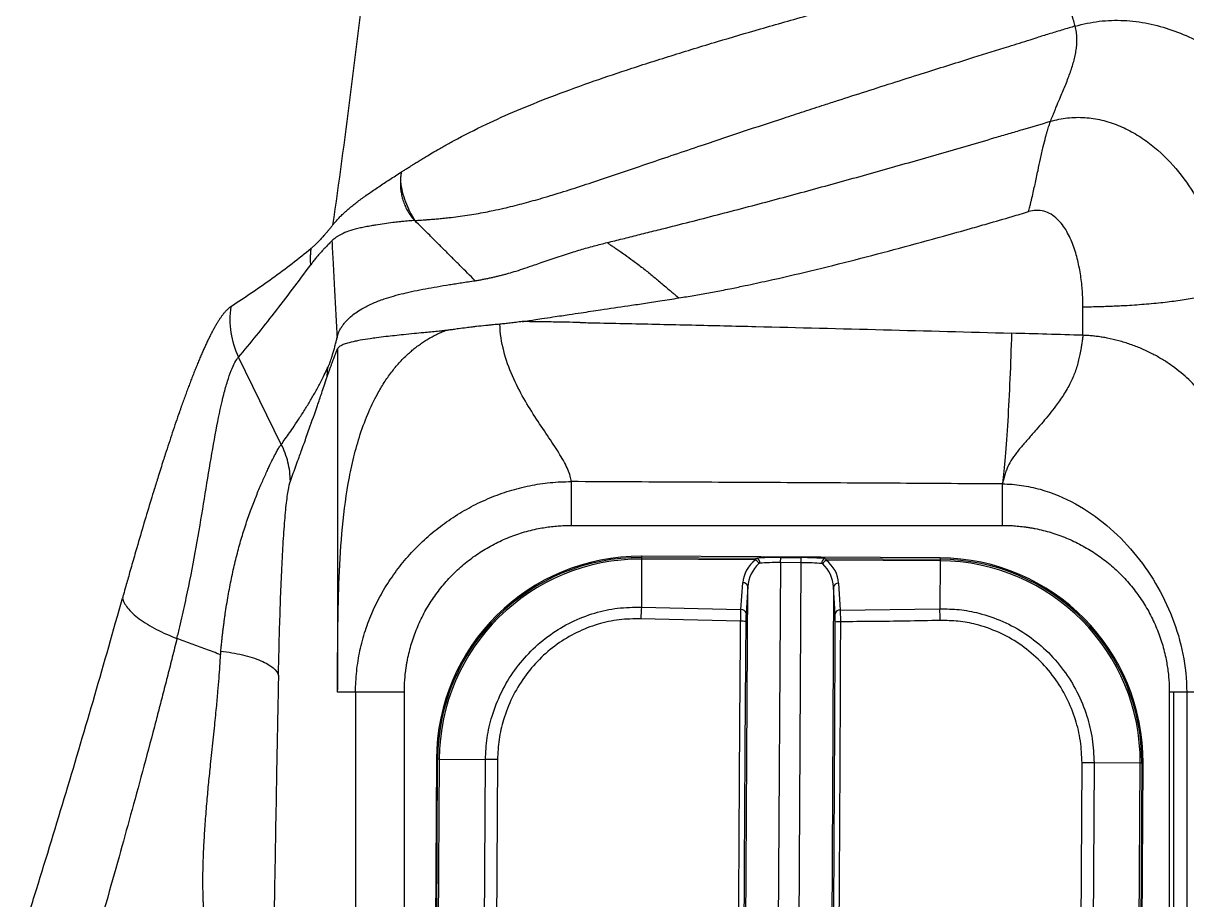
# Model space of a CAD drawing. Extents: x 525 to 613, y 487 to 635.
# Drawn here: x 601.91 to 608.69, y 536.34 to 541.45 of the extents above; entities that cross this region are included whole.
import ezdxf

# ---------------------------------------------------------------- set-up
doc = ezdxf.new("R2010")
doc.units = 0
doc.header["$MEASUREMENT"] = 0
doc.layers.add('1', color=4, linetype='Continuous')
doc.layers.add('STD TEST', color=3, linetype='Continuous')

# ---------------------------------------------------------------- blocks, each defined once
blk = doc.blocks.new('2023 VANGUARD')
at = {"layer": '1', "color": 3, "linetype": 'Continuous', "lineweight": 25}
for p, q in [((39.1243, -53.0632), (39.1243, -52.8972)), ((34.7834, -53.1418), (34.7834, -55.1276)), ((34.4561, -53.6987), (34.2067, -53.1903)), ((36.1438, -54.1701), (38.6562, -54.1701)), ((36.5545, -54.3666), (36.5529, -54.6459)), ((36.5546, -54.3498), (36.5545, -54.3571)), ((36.5545, -54.3571), (36.5545, -54.3666)), ((36.5545, -54.3571), (37.2244, -54.3609)), ((37.2182, -54.3703), (36.5545, -54.3666)), ((38.2926, -54.3596), (36.5546, -54.3498)), ((37.3641, -54.3867), (37.34, -58.0888)), ((37.3641, -54.3867), (37.3643, -54.3573)), ((37.4827, -54.3873), (37.3641, -54.3867)), ((37.3643, -54.3573), (37.4828, -54.3579)), ((37.465, -58.0895), (37.4827, -54.3873)), ((37.4827, -54.3873), (37.4828, -54.3579)), ((37.6227, -54.3631), (38.2925, -54.3669)), ((38.2925, -54.3764), (37.6288, -54.3726)), ((38.2925, -54.3764), (38.2909, -54.6557)), ((38.2926, -54.3596), (38.2925, -54.3669)), ((38.2925, -54.3669), (38.2925, -54.3764)), ((37.133, -54.6599), (37.1437, -54.504)), ((37.1503, -58.0878), (37.1735, -54.5269)), ((37.1735, -54.5269), (37.1629, -54.6828)), ((37.6717, -54.5297), (37.6547, -58.0906)), ((37.6806, -54.6857), (37.6717, -54.5297)), ((37.7018, -54.5072), (37.7107, -54.6632)), ((36.5529, -54.6459), (37.133, -54.6599)), ((37.7107, -54.6632), (38.2909, -54.6557)), ((37.1311, -54.7282), (36.5495, -54.714)), ((35.1726, -61.0002), (35.1726, -55.1414)), ((39.6274, -55.1414), (39.6274, -61.0002)), ((39.652, -55.1414), (39.652, -61.0002)), ((39.7289, -55.1414), (39.7289, -61.0002)), ((35.3589, -55.5321), (35.3302, -60.6231)), ((35.3375, -60.6231), (35.3662, -55.5321)), ((35.3757, -55.5322), (35.3469, -60.6232)), ((35.3589, -55.5321), (35.3662, -55.5321)), ((35.3757, -55.5322), (35.3662, -55.5321)), ((35.3757, -55.5322), (35.6448, -55.5337)), ((35.6161, -60.6247), (35.6448, -55.5337)), ((35.7146, -55.5341), (35.6448, -55.5337)), ((35.7146, -55.5341), (35.6858, -60.6251)), ((39.0905, -60.6443), (39.1192, -55.5533)), ((39.1889, -55.5537), (39.1192, -55.5533)), ((39.1889, -55.5537), (39.1602, -60.6447)), ((39.4581, -55.5552), (39.1889, -55.5537)), ((39.4294, -60.6462), (39.4581, -55.5552)), ((39.4676, -55.5553), (39.4388, -60.6462)), ((39.4461, -60.6463), (39.4748, -55.5553)), ((39.4676, -55.5553), (39.4581, -55.5552)), ((39.4748, -55.5553), (39.4676, -55.5553))]:
    blk.add_line(p, q, dxfattribs=at)
for centre, radius, start, end in [((34.6617, -52.97), 0.5055, 171.68083, 205.83534), ((36.5479, -55.5388), 1.189, 89.67673, 179.67673), ((36.5479, -55.5388), 1.1817, 89.67673, 179.67673), ((36.5479, -55.5388), 1.1722, 89.67673, 179.67673), ((37.1934, -54.4121), 0.0485, 23.4544, 59.36667), ((37.2147, -54.3879), 0.0287, 354.80764, 70.26684), ((37.6321, -54.3903), 0.0287, 109.08662, 184.54583), ((37.6531, -54.4146), 0.0485, 119.98679, 155.89907), ((38.2859, -55.5486), 1.1817, 359.67673, 89.67673), ((38.2859, -55.5486), 1.1722, 359.67673, 89.67673), ((38.2859, -55.5486), 1.189, 359.67673, 89.67673), ((37.1457, -54.5323), 0.0283, 10.99014, 94.12305), ((37.6994, -54.5354), 0.0283, 85.23042, 168.36332), ((38.6594, -54.7845), 2.111, 176.23539, 178.08631), ((37.1351, -54.6882), 0.0283, 10.99014, 94.12305), ((37.7083, -54.6914), 0.0283, 85.23042, 168.36332), ((36.183, -54.7705), 2.111, 1.26716, 3.11807), ((37.137, -54.8475), 0.1194, 78.24431, 92.83598), ((37.7046, -54.8507), 0.1194, 86.51749, 101.10916)]:
    blk.add_arc(centre, radius, start, end, dxfattribs=at)
for centre, major_axis, ratio, start_param, end_param in [((37.3633, -54.5157), (0.22, -0.0006), 0.878974, 2.293313, 3.084043), ((37.3631, -54.5384), (0.0061, 0.1938), 0.98006, 0.751525, 1.542255), ((37.3642, -54.3765), (0.22, -0.0012), 0.087624, 1.570705, 2.259727), ((37.364, -54.4064), (0.19, -0.001), 0.104015, 1.570675, 2.259698), ((37.4826, -54.4071), (0.19, -0.0011), 0.104015, 0.881895, 1.570917), ((37.4827, -54.3772), (0.22, -0.0012), 0.087624, 0.881865, 1.570888), ((37.4819, -54.5391), (-0.0039, 0.1938), 0.98006, 4.740931, 5.531661), ((37.4821, -54.5164), (0.22, -0.0019), 0.878974, 0.05755, 0.848279)]:
    blk.add_ellipse(centre, major_axis=major_axis, ratio=ratio, start_param=start_param, end_param=end_param, dxfattribs=at)
for points, knots in [([(38.9515, -50.8184), (39.0132, -50.8036), (39.1389, -50.7833), (39.3299, -50.7805), (39.5193, -50.8038), (39.7042, -50.8512), (39.8821, -50.9202), (40.1078, -51.0374), (40.3653, -51.2258), (40.6259, -51.506), (40.8287, -51.8307), (40.9397, -52.1301), (40.986, -52.3803), (40.9939, -52.5073), (40.9939, -52.5708)], [0, 0, 0, 0, 0.0625, 0.125, 0.1875, 0.25, 0.3125, 0.375, 0.5, 0.625, 0.75, 0.875, 0.9375, 1, 1, 1, 1]), ([(35.155, -52.1119), (35.1608, -52.1082), (35.1726, -52.1006), (35.1911, -52.0889), (35.2105, -52.0767), (35.231, -52.0639), (35.2526, -52.0505), (35.2753, -52.0366), (35.3026, -52.02), (35.3363, -51.9999), (35.3712, -51.9795), (35.4124, -51.956), (35.4997, -51.9075), (35.6377, -51.8377), (35.8276, -51.7527), (36.0279, -51.6722), (36.2415, -51.5939), (36.4759, -51.5143), (36.7238, -51.4348), (36.9855, -51.355), (37.2541, -51.2761), (37.5208, -51.2001), (37.8024, -51.1218), (38.0818, -51.0456), (38.3277, -50.9799), (38.5179, -50.9293), (38.6413, -50.8967), (38.7357, -50.8722), (38.8106, -50.8531), (38.8821, -50.8352), (38.9287, -50.8239), (38.9515, -50.8184)], [0, 0, 0, 0, 0.00804, 0.016385, 0.025036, 0.033994, 0.043262, 0.052841, 0.062731, 0.077286, 0.093954, 0.104115, 0.125154, 0.192934, 0.250403, 0.310328, 0.375019, 0.432462, 0.499451, 0.565544, 0.624858, 0.690162, 0.749429, 0.814399, 0.87472, 0.909553, 0.937429, 0.954199, 0.970213, 0.985476, 1, 1, 1, 1]), ([(39.0793, -51.2626), (39.0744, -51.2457), (39.0676, -51.2221), (39.0504, -51.1623), (39.04, -51.1261), (39.0167, -51.0453), (39.0039, -51.0007), (38.9777, -50.9095), (38.9643, -50.863), (38.9515, -50.8184)], [0, 0, 0, 0, 0.25, 0.25, 0.5, 0.5, 0.75, 0.75, 1, 1, 1, 1]), ([(39.0793, -51.2626), (39.0674, -51.2661), (39.0436, -51.273), (39.0078, -51.2836), (38.972, -51.2943), (38.9361, -51.3052), (38.9003, -51.3163), (38.8763, -51.3237), (38.8644, -51.3275)], [0, 0, 0, 0, 0.165501, 0.331496, 0.497963, 0.664883, 0.832235, 1, 1, 1, 1]), ([(38.9355, -51.8168), (38.9376, -51.8115), (38.9418, -51.8004), (38.9486, -51.7832), (38.9561, -51.7646), (38.9646, -51.7439), (38.9775, -51.7133), (38.9979, -51.6654), (39.02, -51.613), (39.0386, -51.5653), (39.0517, -51.5295), (39.0632, -51.4947), (39.0732, -51.4595), (39.0811, -51.4251), (39.086, -51.3956), (39.0886, -51.3714), (39.0897, -51.352), (39.0898, -51.3331), (39.0888, -51.3147), (39.0868, -51.2968), (39.0838, -51.2794), (39.0808, -51.2682), (39.0793, -51.2626)], [0, 0, 0, 0, 0.027974, 0.058132, 0.090474, 0.125001, 0.166671, 0.250013, 0.375015, 0.440231, 0.500008, 0.564074, 0.625154, 0.688784, 0.750273, 0.787364, 0.823953, 0.860057, 0.895693, 0.930881, 0.965642, 1, 1, 1, 1]), ([(39.0793, -51.2626), (39.1251, -51.2494), (39.219, -51.2305), (39.3626, -51.2258), (39.505, -51.2438), (39.6433, -51.2821), (39.7752, -51.3382), (39.9409, -51.4333), (40.1268, -51.5846), (40.3109, -51.8052), (40.4516, -52.0559), (40.5423, -52.329), (40.5639, -52.5198), (40.5639, -52.6152)], [0, 0, 0, 0, 0.0625, 0.125, 0.1875, 0.25, 0.3125, 0.375, 0.5, 0.625, 0.75, 0.875, 1, 1, 1, 1]), ([(35.2333, -52.3944), (35.2339, -52.3943), (35.236, -52.3943), (35.2406, -52.3939), (35.2485, -52.3935), (35.2595, -52.3927), (35.2737, -52.3918), (35.2913, -52.3906), (35.3123, -52.389), (35.3369, -52.3871), (35.3653, -52.3846), (35.3974, -52.3815), (35.4544, -52.3754), (35.5366, -52.3646), (35.6238, -52.3499), (35.6954, -52.3355), (35.766, -52.3199), (35.8568, -52.2973), (35.9475, -52.2722), (36.0177, -52.2515), (36.096, -52.2275), (36.1987, -52.1948), (36.3331, -52.1503), (36.4718, -52.1033), (36.6158, -52.0543), (36.7657, -52.0034), (36.9427, -51.9436), (37.1477, -51.875), (37.3421, -51.8108), (37.5001, -51.7591), (37.6049, -51.725), (37.725, -51.6862), (37.92, -51.6235), (38.1841, -51.5396), (38.4625, -51.4522), (38.6658, -51.3889), (38.7913, -51.3501), (38.8487, -51.3323), (38.8644, -51.3275)], [0, 0, 0, 0, 0.0006001, 0.0024387, 0.0054297, 0.009598, 0.014938, 0.0214423, 0.0291005, 0.0378982, 0.0478171, 0.0588344, 0.0709204, 0.1052461, 0.1387102, 0.1525232, 0.1713723, 0.2034225, 0.2350333, 0.2531787, 0.2663567, 0.3052277, 0.3447106, 0.3849192, 0.4259875, 0.4680057, 0.511048, 0.5722075, 0.6335959, 0.6641801, 0.6946571, 0.7139809, 0.7554941, 0.8416394, 0.909523, 0.9586132, 0.9887431, 1, 1, 1, 1]), ([(36.3544, -52.5229), (36.3689, -52.5193), (36.3983, -52.5122), (36.4426, -52.5012), (36.4876, -52.4901), (36.5333, -52.4788), (36.5796, -52.4672), (36.6266, -52.4554), (36.7117, -52.434), (36.8348, -52.4027), (36.9957, -52.3613), (37.1573, -52.3191), (37.3193, -52.2761), (37.4815, -52.2324), (37.6979, -52.1733), (37.9672, -52.0983), (38.2905, -52.0062), (38.532, -51.9357), (38.6934, -51.8881), (38.801, -51.8564), (38.8817, -51.8326), (38.9355, -51.8168)], [0, 0, 0, 0, 0.017156, 0.034543, 0.052161, 0.07001, 0.088089, 0.106399, 0.124938, 0.187443, 0.249943, 0.311981, 0.374964, 0.437805, 0.499984, 0.625818, 0.750013, 0.875, 0.906248, 0.937498, 1, 1, 1, 1]), ([(38.8078, -52.343), (38.8091, -52.338), (38.8116, -52.3283), (38.8151, -52.3146), (38.8181, -52.3023), (38.8207, -52.2915), (38.823, -52.2822), (38.8248, -52.2745), (38.8263, -52.2683), (38.8304, -52.2507), (38.8369, -52.2227), (38.8489, -52.1689), (38.8624, -52.1057), (38.8782, -52.0316), (38.8929, -51.966), (38.9046, -51.9192), (38.9125, -51.8896), (38.9175, -51.8719), (38.9223, -51.8558), (38.9269, -51.8413), (38.9313, -51.8282), (38.9342, -51.8206), (38.9355, -51.8168)], [0, 0, 0, 0, 0.023775, 0.04529, 0.064505, 0.081388, 0.095909, 0.108045, 0.117777, 0.12509, 0.190653, 0.250173, 0.382336, 0.499995, 0.633709, 0.750102, 0.794804, 0.838314, 0.880604, 0.921656, 0.961457, 1, 1, 1, 1]), ([(38.9355, -51.8168), (38.9355, -51.8168), (38.9355, -51.8168), (38.9355, -51.8168), (38.9679, -51.8073), (39.0341, -51.7939), (39.1352, -51.792), (39.2347, -51.8074), (39.3302, -51.8383), (39.4201, -51.8822), (39.5317, -51.9552), (39.6542, -52.069), (39.773, -52.231), (39.862, -52.4119), (39.9185, -52.6063), (39.9318, -52.7411), (39.9318, -52.8086)], [-0.000005, -0.000005, -0.000005, -0.000005, 0, 0, 0, 0.0625, 0.125, 0.1875, 0.25, 0.3125, 0.375, 0.5, 0.625, 0.75, 0.875, 1, 1, 1, 1]), ([(34.755, -52.4212), (34.7572, -52.4184), (34.7617, -52.4127), (34.7689, -52.4041), (34.7765, -52.3955), (34.7844, -52.3868), (34.7928, -52.3781), (34.8015, -52.3693), (34.8106, -52.3605), (34.82, -52.3517), (34.8298, -52.3428), (34.84, -52.3338), (34.8505, -52.3248), (34.8614, -52.3157), (34.8726, -52.3066), (34.8841, -52.2974), (34.8959, -52.2882), (34.9127, -52.2754), (34.9348, -52.259), (34.963, -52.2389), (34.9924, -52.2184), (35.0229, -52.1977), (35.0545, -52.1768), (35.087, -52.1555), (35.1204, -52.134), (35.1435, -52.1192), (35.155, -52.1119)], [0, 0, 0, 0, 0.031781, 0.063503, 0.095164, 0.126761, 0.158292, 0.189754, 0.221144, 0.25246, 0.283699, 0.314859, 0.345937, 0.376932, 0.40784, 0.43866, 0.469389, 0.500024, 0.56486, 0.629068, 0.692627, 0.755515, 0.817715, 0.879206, 0.939973, 1, 1, 1, 1]), ([(35.1492, -52.1687), (35.1546, -52.2074), (35.1645, -52.2468), (35.1931, -52.3232), (35.2116, -52.3601), (35.2334, -52.3943)], [0, 0, 0, 0, 0.5, 0.5, 1, 1, 1, 1]), ([(35.1492, -52.1687), (35.1492, -52.1721), (35.1491, -52.1791), (35.1494, -52.1895), (35.15, -52.1999), (35.1509, -52.2103), (35.1522, -52.2208), (35.1548, -52.238), (35.1599, -52.2619), (35.1693, -52.292), (35.1813, -52.3207), (35.1938, -52.3435), (35.2049, -52.3604), (35.214, -52.3727), (35.2234, -52.384), (35.2301, -52.3909), (35.2334, -52.3943)], [0, 0, 0, 0, 0.041294, 0.082653, 0.124127, 0.165765, 0.207616, 0.249732, 0.374535, 0.500111, 0.629193, 0.75073, 0.81575, 0.878778, 0.940101, 1, 1, 1, 1]), ([(35.155, -52.1119), (35.1544, -52.1151), (35.1532, -52.1215), (35.1518, -52.1315), (35.1507, -52.1417), (35.1498, -52.1522), (35.1495, -52.1593), (35.1493, -52.1629)], [0, 0, 0, 0, 0.19044, 0.385407, 0.585147, 0.789962, 1, 1, 1, 1]), ([(36.772, -52.8452), (36.7864, -52.8429), (36.8153, -52.8383), (36.8586, -52.831), (36.9018, -52.8235), (36.945, -52.8156), (36.9881, -52.8076), (37.0329, -52.799), (37.0892, -52.7878), (37.1749, -52.7701), (37.328, -52.737), (37.542, -52.6873), (37.8841, -52.6021), (38.1943, -52.5187), (38.4498, -52.4469), (38.5826, -52.4089), (38.6955, -52.3761), (38.7758, -52.3525), (38.8079, -52.343)], [0, 0, 0, 0, 0.020895, 0.041802, 0.062716, 0.083637, 0.10456, 0.125483, 0.148828, 0.186687, 0.250613, 0.372763, 0.500777, 0.754691, 0.831983, 0.880259, 0.952213, 1, 1, 1, 1]), ([(39.1243, -52.8972), (39.1243, -52.8669), (39.1223, -52.8063), (39.1126, -52.7159), (39.0955, -52.6266), (39.0697, -52.5394), (39.0389, -52.4699), (39.0059, -52.4191), (38.9758, -52.3848), (38.9398, -52.3568), (38.898, -52.3382), (38.8523, -52.333), (38.8224, -52.3387), (38.8079, -52.343)], [0.0000001, 0.0000001, 0.0000001, 0.0000001, 0.1250001, 0.2500001, 0.3750001, 0.5000001, 0.6250001, 0.6875001, 0.7500001, 0.8125001, 0.8750001, 0.9375001, 1, 1, 1, 1]), ([(34.755, -52.4212), (34.7514, -52.4258), (34.7443, -52.4349), (34.7337, -52.448), (34.7232, -52.4607), (34.7128, -52.4729), (34.7026, -52.4847), (34.6904, -52.4981), (34.6765, -52.5129), (34.6608, -52.5287), (34.6453, -52.5434), (34.6351, -52.5523), (34.63, -52.5568)], [0, 0, 0, 0, 0.085892, 0.170757, 0.254597, 0.337416, 0.419217, 0.500001, 0.627624, 0.75349, 0.87761, 1, 1, 1, 1]), ([(35.2334, -52.3944), (35.2276, -52.3947), (35.2157, -52.3955), (35.1978, -52.3969), (35.1792, -52.3985), (35.1602, -52.4004), (35.1353, -52.4031), (35.1001, -52.4076), (35.0547, -52.4139), (35.0138, -52.4202), (34.977, -52.4262), (34.9466, -52.4317), (34.9044, -52.4405), (34.8592, -52.4524), (34.823, -52.4659), (34.7999, -52.4772), (34.7857, -52.4852), (34.7727, -52.4939), (34.7607, -52.5031), (34.7539, -52.5096), (34.7504, -52.5129)], [0, 0, 0, 0, 0.022558, 0.046329, 0.071317, 0.097523, 0.12495, 0.175811, 0.25004, 0.331597, 0.375049, 0.441677, 0.499997, 0.628098, 0.749975, 0.798679, 0.84798, 0.897928, 0.948579, 1, 1, 1, 1]), ([(35.5853, -52.7453), (35.5557, -52.7158), (35.5114, -52.6716), (35.4522, -52.6126), (35.408, -52.5685), (35.3639, -52.5246), (35.3057, -52.4665), (35.2622, -52.4232), (35.2333, -52.3944)], [0, 0, 0, 0, 0.252185, 0.378193, 0.504036, 0.62931, 0.753869, 1, 1, 1, 1]), ([(34.63, -52.5568), (34.557, -52.619), (34.4817, -52.6764), (34.3256, -52.7888), (34.2448, -52.8435), (34.1615, -52.8969)], [0, 0, 0, 0, 0.5, 0.5, 1, 1, 1, 1]), ([(34.6277, -52.6518), (34.6274, -52.6472), (34.6268, -52.638), (34.6263, -52.6242), (34.6263, -52.6105), (34.6266, -52.5969), (34.6274, -52.5834), (34.6284, -52.57), (34.6295, -52.5612), (34.63, -52.5568)], [0, 0, 0, 0, 0.145837, 0.290816, 0.434854, 0.57787, 0.719782, 0.860517, 1, 1, 1, 1]), ([(34.7504, -52.5129), (34.7466, -52.5168), (34.7394, -52.5239), (34.7294, -52.5341), (34.718, -52.5459), (34.705, -52.5595), (34.6892, -52.5766), (34.6734, -52.5944), (34.6574, -52.6133), (34.6422, -52.6322), (34.6325, -52.6454), (34.6277, -52.6518)], [0, 0, 0, 0, 0.09691, 0.180235, 0.250003, 0.381319, 0.500039, 0.634845, 0.763055, 0.884749, 1, 1, 1, 1]), ([(34.7504, -52.5129), (34.7526, -52.5541), (34.7576, -52.6471), (34.7651, -52.7879), (34.7729, -52.935), (34.778, -53.0301), (34.7805, -53.0776)], [0, 0, 0, 0, 0.218686, 0.494602, 0.747792, 1, 1, 1, 1]), ([(35.5853, -52.7453), (35.5929, -52.744), (35.608, -52.7414), (35.6304, -52.7372), (35.6526, -52.7328), (35.6745, -52.7282), (35.696, -52.7234), (35.7172, -52.7184), (35.7381, -52.7132), (35.7586, -52.7078), (35.7872, -52.6999), (35.8258, -52.6883), (35.8761, -52.6719), (35.9243, -52.6554), (35.9713, -52.6389), (36.0157, -52.6236), (36.0632, -52.6076), (36.1106, -52.5921), (36.1557, -52.5779), (36.1978, -52.5651), (36.2376, -52.5536), (36.277, -52.5427), (36.3157, -52.5324), (36.3416, -52.526), (36.3544, -52.5229)], [0, 0, 0, 0, 0.029521, 0.058582, 0.087193, 0.115365, 0.143108, 0.17043, 0.19734, 0.223849, 0.249964, 0.308481, 0.374881, 0.448228, 0.50001, 0.562233, 0.624474, 0.688669, 0.749093, 0.801321, 0.852558, 0.90277, 0.951926, 1, 1, 1, 1]), ([(36.3544, -52.5229), (36.3565, -52.5245), (36.3609, -52.5278), (36.368, -52.533), (36.3759, -52.5385), (36.3844, -52.5444), (36.3938, -52.5507), (36.408, -52.5603), (36.4287, -52.5741), (36.4622, -52.5972), (36.5068, -52.6293), (36.5509, -52.663), (36.588, -52.6924), (36.6146, -52.7139), (36.6407, -52.7354), (36.6672, -52.7578), (36.6937, -52.7804), (36.7188, -52.8017), (36.7401, -52.8195), (36.7573, -52.8337), (36.7676, -52.8418), (36.772, -52.8453)], [0, 0, 0, 0, 0.0172414, 0.0358597, 0.0559075, 0.0774364, 0.1004975, 0.1251414, 0.1813919, 0.2502299, 0.3652722, 0.5002056, 0.5644494, 0.6296849, 0.6893923, 0.7503158, 0.8193111, 0.8789791, 0.9290721, 0.9694397, 1, 1, 1, 1]), ([(34.2067, -53.1903), (34.2768, -53.1081), (34.3464, -53.022), (34.4861, -52.8427), (34.5563, -52.75), (34.6277, -52.6518)], [0, 0, 0, 0, 0.5, 0.5, 1, 1, 1, 1]), ([(34.7805, -53.0776), (34.7808, -53.0764), (34.7813, -53.0738), (34.7824, -53.0695), (34.7838, -53.0644), (34.7856, -53.0586), (34.7878, -53.0522), (34.7904, -53.0455), (34.7935, -53.0384), (34.7974, -53.0306), (34.8025, -53.0215), (34.8084, -53.0123), (34.8147, -53.0035), (34.8232, -52.9923), (34.8394, -52.9734), (34.8645, -52.9497), (34.8978, -52.9252), (34.9383, -52.9008), (34.9902, -52.8754), (35.0497, -52.8525), (35.1094, -52.8339), (35.168, -52.8186), (35.2305, -52.8045), (35.2952, -52.7919), (35.3638, -52.7797), (35.4221, -52.77), (35.4703, -52.7624), (35.5066, -52.7569), (35.545, -52.7511), (35.5717, -52.7473), (35.5853, -52.7453)], [0, 0, 0, 0, 0.007817, 0.016683, 0.026594, 0.037542, 0.049518, 0.062512, 0.073429, 0.08841, 0.106744, 0.125018, 0.141103, 0.157114, 0.188577, 0.25001, 0.298522, 0.350259, 0.425817, 0.499979, 0.560074, 0.621868, 0.682699, 0.74585, 0.806952, 0.871894, 0.90168, 0.93296, 0.965735, 1, 1, 1, 1]), ([(35.8593, -52.983), (35.8694, -52.9816), (35.8921, -52.9784), (35.9302, -52.9727), (35.9797, -52.9652), (36.033, -52.957), (36.0859, -52.949), (36.1406, -52.9408), (36.2167, -52.9295), (36.3305, -52.9126), (36.4512, -52.8946), (36.5663, -52.8774), (36.6658, -52.8621), (36.735, -52.8512), (36.772, -52.8454)], [0, 0, 0, 0, 0.033076, 0.07473, 0.124963, 0.195922, 0.249976, 0.29886, 0.375551, 0.499988, 0.672917, 0.772302, 0.878125, 1, 1, 1, 1]), ([(39.1243, -52.8972), (39.1311, -52.8971), (39.1447, -52.897), (39.1651, -52.8967), (39.1855, -52.8963), (39.2058, -52.8958), (39.2261, -52.8953), (39.2464, -52.8947), (39.2666, -52.894), (39.2868, -52.8932), (39.3069, -52.8924), (39.3269, -52.8915), (39.3468, -52.8905), (39.399, -52.8877), (39.4825, -52.8819), (39.591, -52.8716), (39.6925, -52.8588), (39.7619, -52.8476), (39.8061, -52.8392), (39.8287, -52.8346), (39.8507, -52.8298), (39.8722, -52.8248), (39.8929, -52.8196), (39.913, -52.8142), (39.9255, -52.8105), (39.9318, -52.8086)], [0, 0, 0, 0, 0.02069, 0.041407, 0.06215, 0.08292, 0.103717, 0.124542, 0.145394, 0.166274, 0.187182, 0.208119, 0.229085, 0.250079, 0.373775, 0.500002, 0.622798, 0.749929, 0.783981, 0.81859, 0.853756, 0.889479, 0.925761, 0.962601, 1, 1, 1, 1]), ([(34.1615, -52.8969), (34.1601, -52.8978), (34.1573, -52.8997), (34.153, -52.9029), (34.1487, -52.9064), (34.1444, -52.9102), (34.14, -52.9144), (34.1355, -52.9189), (34.1311, -52.9237), (34.1265, -52.9288), (34.122, -52.9342), (34.1174, -52.9399), (34.1127, -52.946), (34.108, -52.9523), (34.1033, -52.959), (34.0985, -52.966), (34.0937, -52.9732), (34.0889, -52.9808), (34.084, -52.9886), (34.0791, -52.9968), (34.0741, -53.0052), (34.0691, -53.0139), (34.064, -53.023), (34.059, -53.0323), (34.0538, -53.0419), (34.0486, -53.0517), (34.0434, -53.0619), (34.0382, -53.0723), (34.0329, -53.083), (34.0277, -53.0939), (34.0224, -53.105), (34.017, -53.1164), (34.0117, -53.1279), (34.0064, -53.1397), (34.001, -53.1517), (33.9956, -53.1639), (33.9902, -53.1763), (33.9848, -53.1888), (33.9794, -53.2016), (33.974, -53.2146), (33.9685, -53.2278), (33.9631, -53.2412), (33.9576, -53.2547), (33.9521, -53.2684), (33.9466, -53.2823), (33.941, -53.2964), (33.9355, -53.3107), (33.9299, -53.3251), (33.9244, -53.3397), (33.9188, -53.3545), (33.9132, -53.3694), (33.9076, -53.3845), (33.9019, -53.3998), (33.8963, -53.4152), (33.8907, -53.4307), (33.885, -53.4464), (33.8793, -53.4622), (33.8737, -53.4781), (33.868, -53.4942), (33.8574, -53.5244), (33.8419, -53.5695), (33.8213, -53.6303), (33.8007, -53.6923), (33.7831, -53.7466), (33.7625, -53.8108), (33.741, -53.8789), (33.7174, -53.955), (33.6898, -54.0453), (33.6561, -54.1577), (33.6236, -54.2687), (33.5957, -54.3649), (33.5744, -54.4393), (33.5533, -54.5139), (33.5394, -54.5634), (33.5329, -54.5867), (33.531, -54.5934)], [0, 0, 0, 0, 0.008688, 0.017356, 0.026006, 0.034641, 0.043261, 0.051869, 0.060467, 0.069057, 0.077641, 0.08622, 0.094797, 0.103373, 0.11195, 0.12053, 0.129113, 0.137703, 0.1463, 0.154906, 0.163523, 0.172152, 0.180794, 0.189452, 0.19813, 0.206826, 0.215535, 0.224249, 0.232963, 0.241669, 0.250361, 0.259037, 0.267701, 0.276357, 0.285005, 0.293646, 0.302282, 0.310913, 0.319541, 0.328166, 0.336791, 0.345415, 0.35404, 0.362666, 0.371295, 0.379927, 0.388568, 0.397218, 0.405876, 0.414541, 0.423211, 0.431885, 0.440561, 0.449239, 0.457915, 0.46659, 0.475261, 0.483926, 0.492585, 0.501235, 0.532514, 0.563693, 0.594801, 0.62586, 0.64383, 0.687912, 0.722985, 0.749999, 0.812254, 0.874763, 0.896338, 0.937374, 0.970659, 0.991532, 1, 1, 1, 1]), ([(35.8593, -52.983), (35.8473, -52.9847), (35.8241, -52.9878), (35.7903, -52.9919), (35.7588, -52.9954), (35.7386, -52.9975), (35.7289, -52.9985)], [0, 0, 0, 0, 0.276567, 0.535574, 0.77678, 1, 1, 1, 1]), ([(36.1962, -52.9886), (36.1684, -52.9881), (36.1122, -52.987), (36.0279, -52.9856), (35.9435, -52.9843), (35.8873, -52.9835), (35.8593, -52.983)], [0, 0, 0, 0, 0.247717, 0.499999, 0.750579, 1, 1, 1, 1]), ([(34.7833, -55.1276), (34.7834, -55.1174), (34.7834, -55.097), (34.7834, -55.0664), (34.7835, -55.0358), (34.7836, -55.0051), (34.7837, -54.9743), (34.7839, -54.9435), (34.7841, -54.9127), (34.7844, -54.8818), (34.7846, -54.8509), (34.7854, -54.7788), (34.7872, -54.6649), (34.7927, -54.4624), (34.8062, -54.2127), (34.8351, -53.9734), (34.8727, -53.7885), (34.9096, -53.6534), (34.956, -53.525), (35.0059, -53.4199), (35.0538, -53.3391), (35.0962, -53.2785), (35.1414, -53.2238), (35.181, -53.1835), (35.213, -53.155), (35.2361, -53.136), (35.2597, -53.1182), (35.2839, -53.1015), (35.3085, -53.086), (35.3336, -53.0716), (35.3591, -53.0583), (35.385, -53.0462), (35.4027, -53.039), (35.4115, -53.0354)], [0, 0, 0, 0, 0.01227, 0.024561, 0.036873, 0.049208, 0.061569, 0.073957, 0.086374, 0.098822, 0.111303, 0.123818, 0.186233, 0.250046, 0.37326, 0.499976, 0.56286, 0.624982, 0.689555, 0.749977, 0.785691, 0.819827, 0.852453, 0.883644, 0.897354, 0.910848, 0.924134, 0.937221, 0.950119, 0.962836, 0.975382, 0.987767, 1, 1, 1, 1]), ([(35.4115, -53.0354), (35.4079, -53.0358), (35.3991, -53.0368), (35.3838, -53.0383), (35.3589, -53.0408), (35.3253, -53.0441), (35.28, -53.0483), (35.2267, -53.0535), (35.1512, -53.0614), (35.0773, -53.0695), (35.0146, -53.0772), (34.9638, -53.0842), (34.9219, -53.0909), (34.8775, -53.0992), (34.8437, -53.1077), (34.818, -53.1167), (34.8028, -53.1238), (34.7934, -53.1297), (34.7879, -53.1348), (34.7849, -53.1386), (34.7838, -53.1409), (34.7834, -53.1418)], [0, 0, 0, 0, 0.0105186, 0.0253014, 0.0443868, 0.083262, 0.1250354, 0.1817645, 0.2500565, 0.372781, 0.4453658, 0.5000308, 0.5935253, 0.6495751, 0.7500261, 0.8217598, 0.875058, 0.9221878, 0.9599462, 0.9836199, 1, 1, 1, 1]), ([(35.7289, -52.9985), (35.7232, -52.999), (35.7111, -53.0002), (35.6918, -53.0021), (35.6704, -53.0041), (35.6372, -53.0073), (35.6025, -53.011), (35.5648, -53.0152), (35.5297, -53.0197), (35.4929, -53.0247), (35.4588, -53.0293), (35.4332, -53.0327), (35.4181, -53.0346), (35.4115, -53.0354)], [0, 0, 0, 0, 0.052205, 0.111327, 0.177256, 0.249923, 0.417815, 0.499987, 0.603698, 0.750016, 0.851539, 0.934787, 1, 1, 1, 1]), ([(36.1438, -53.9153), (36.1438, -53.8954), (36.1369, -53.8716), (36.1137, -53.8186), (36.0975, -53.7895), (36.0595, -53.7274), (36.0377, -53.6944), (35.9912, -53.6251), (35.9666, -53.5887), (35.9171, -53.5126), (35.8923, -53.4728), (35.8447, -53.3892), (35.822, -53.3453), (35.782, -53.2531), (35.7645, -53.2046), (35.7388, -53.1038), (35.7304, -53.0513), (35.7289, -52.9985)], [0, 0, 0, 0, 0.125, 0.125, 0.25, 0.25, 0.375, 0.375, 0.5, 0.5, 0.625, 0.625, 0.75, 0.75, 0.875, 0.875, 1, 1, 1, 1]), ([(36.1962, -52.9886), (36.2266, -52.9893), (36.3191, -52.9913), (36.5358, -52.996), (36.8462, -53.003), (37.5911, -53.0205), (38.2119, -53.0368), (38.7085, -53.051)], [0, 0, 0, 0, 0.0306213, 0.0931213, 0.2181213, 0.3431213, 0.8431213, 0.8431213, 0.8431213, 0.8431213]), ([(38.7085, -53.051), (38.7059, -53.1403), (38.6996, -53.3189), (38.687, -53.5676), (38.6723, -53.7775), (38.6618, -53.8831), (38.6566, -53.9252)], [0.0069224, 0.0069224, 0.0069224, 0.0069224, 0.2569224, 0.5069224, 0.7569224, 1, 1, 1, 1]), ([(39.1243, -53.0632), (39.0544, -53.0611), (38.9158, -53.057), (38.7771, -53.053), (38.7085, -53.051)], [0, 0, 0, 0, 0.504785, 1, 1, 1, 1]), ([(34.7267, -53.251), (34.7276, -53.2492), (34.7293, -53.2456), (34.7319, -53.2397), (34.7344, -53.2339), (34.7366, -53.2286), (34.7386, -53.2236), (34.7404, -53.2186), (34.7435, -53.2102), (34.7468, -53.2012), (34.7499, -53.1916), (34.7518, -53.1852), (34.7538, -53.1787), (34.7566, -53.1694), (34.7598, -53.1581), (34.7633, -53.1458), (34.7667, -53.133), (34.7701, -53.1199), (34.7732, -53.1079), (34.7757, -53.0979), (34.7776, -53.0902), (34.7791, -53.0838), (34.7801, -53.0795), (34.7805, -53.0776)], [0, 0, 0, 0, 0.045862, 0.093498, 0.142905, 0.181775, 0.214757, 0.254806, 0.283706, 0.38742, 0.442064, 0.459668, 0.500012, 0.554845, 0.618766, 0.684942, 0.750018, 0.813285, 0.875011, 0.916971, 0.948615, 0.977767, 1, 1, 1, 1]), ([(39.1243, -53.0632), (39.1243, -53.0641), (39.1243, -53.066), (39.124, -53.0691), (39.1235, -53.0727), (39.1229, -53.0768), (39.1219, -53.0816), (39.1208, -53.0891), (39.1193, -53.0999), (39.1168, -53.1161), (39.1125, -53.1415), (39.1069, -53.1726), (39.0968, -53.2205), (39.0802, -53.2769), (39.056, -53.3328), (39.032, -53.3766), (39.0038, -53.4221), (38.9576, -53.4873), (38.9038, -53.5541), (38.8502, -53.6162), (38.8146, -53.6565), (38.7858, -53.6892), (38.765, -53.7132), (38.7459, -53.7363), (38.7219, -53.7672), (38.6975, -53.8048), (38.6818, -53.8392), (38.6737, -53.8623), (38.6693, -53.8761), (38.6649, -53.8911), (38.6606, -53.9077), (38.658, -53.9191), (38.6566, -53.9252)], [0, 0, 0, 0, 0.002361, 0.004965, 0.007819, 0.011737, 0.015667, 0.020487, 0.031348, 0.043903, 0.062753, 0.09781, 0.125585, 0.189898, 0.250892, 0.285802, 0.322479, 0.394111, 0.50157, 0.559234, 0.626969, 0.658321, 0.689662, 0.723775, 0.752294, 0.816377, 0.877536, 0.89776, 0.918711, 0.940403, 0.968005, 1, 1, 1, 1]), ([(39.9319, -53.603), (39.9296, -53.5977), (39.9252, -53.587), (39.9182, -53.5713), (39.9109, -53.5557), (39.9034, -53.5404), (39.8956, -53.5253), (39.8874, -53.5103), (39.8721, -53.4835), (39.848, -53.4455), (39.8127, -53.3981), (39.7735, -53.3531), (39.7166, -53.2966), (39.6521, -53.245), (39.5809, -53.1992), (39.5237, -53.1677), (39.4637, -53.1397), (39.4002, -53.115), (39.3344, -53.0946), (39.2794, -53.0817), (39.2375, -53.0741), (39.2089, -53.0699), (39.1805, -53.0667), (39.1524, -53.0643), (39.1336, -53.0636), (39.1243, -53.0632)], [0, 0, 0, 0, 0.017885, 0.035756, 0.053616, 0.071469, 0.08932, 0.107171, 0.125028, 0.187016, 0.250043, 0.312346, 0.375056, 0.499989, 0.563047, 0.624987, 0.688317, 0.749986, 0.813502, 0.874981, 0.900749, 0.92611, 0.951088, 0.975709, 1, 1, 1, 1]), ([(34.7216, -53.3093), (34.7235, -53.3037), (34.7274, -53.2922), (34.7334, -53.2752), (34.7395, -53.2578), (34.7459, -53.2402), (34.7515, -53.2248), (34.7584, -53.2067), (34.7653, -53.1884), (34.7724, -53.1698), (34.7773, -53.1571), (34.7806, -53.1483), (34.7826, -53.1436), (34.7834, -53.1418)], [0, 0, 0, 0, 0.093019, 0.189526, 0.289525, 0.393015, 0.499999, 0.564794, 0.725826, 0.836226, 0.905439, 0.962598, 1, 1, 1, 1]), ([(33.8481, -54.8287), (33.8496, -54.8228), (33.851, -54.8171), (33.8537, -54.8058), (33.8551, -54.8001), (33.8593, -54.783), (33.862, -54.7717), (33.8701, -54.7376), (33.8753, -54.715), (33.8908, -54.6474), (33.9006, -54.6026), (33.9286, -54.4691), (33.9454, -54.3817), (33.9761, -54.2104), (33.99, -54.1269), (34.0166, -53.964), (34.0294, -53.8847), (34.0549, -53.7318), (34.0678, -53.6584), (34.094, -53.5236), (34.1074, -53.4618), (34.1283, -53.3798), (34.1354, -53.3542), (34.1497, -53.308), (34.1568, -53.2873), (34.1782, -53.2326), (34.1926, -53.2058), (34.2067, -53.1903)], [0, 0, 0, 0, 0.007812, 0.007812, 0.015625, 0.015625, 0.03125, 0.03125, 0.0625, 0.0625, 0.125, 0.125, 0.25, 0.25, 0.375, 0.375, 0.5, 0.5, 0.625, 0.625, 0.75, 0.75, 0.8125, 0.8125, 0.875, 0.875, 1, 1, 1, 1]), ([(34.4561, -53.6987), (34.4639, -53.6878), (34.4801, -53.6651), (34.5051, -53.6294), (34.5337, -53.5876), (34.5662, -53.5386), (34.6007, -53.4842), (34.6344, -53.4279), (34.6664, -53.3711), (34.6932, -53.3192), (34.7132, -53.2788), (34.723, -53.2587), (34.7267, -53.251)], [0, 0, 0, 0, 0.075898, 0.159191, 0.249947, 0.367536, 0.500032, 0.625034, 0.749997, 0.874969, 0.95225, 1, 1, 1, 1]), ([(34.7216, -53.3093), (34.722, -53.3062), (34.7227, -53.2999), (34.7236, -53.29), (34.7246, -53.2791), (34.7257, -53.2658), (34.7263, -53.2564), (34.7267, -53.251)], [0, 0, 0, 0, 0.158591, 0.326867, 0.504608, 0.714553, 1, 1, 1, 1]), ([(34.5089, -53.9121), (34.5145, -53.8968), (34.5257, -53.8662), (34.5426, -53.82), (34.558, -53.7774), (34.5732, -53.7352), (34.5931, -53.68), (34.6245, -53.5919), (34.6587, -53.4947), (34.6876, -53.4099), (34.7061, -53.3554), (34.7163, -53.3251), (34.7216, -53.3093)], [0, 0, 0, 0, 0.078771, 0.157556, 0.23635, 0.295494, 0.371586, 0.515178, 0.738988, 0.855708, 0.924407, 1, 1, 1, 1]), ([(34.1038, -54.9023), (34.1047, -54.8928), (34.1065, -54.8739), (34.1093, -54.8459), (34.1123, -54.8183), (34.1155, -54.7911), (34.1188, -54.7642), (34.1222, -54.7377), (34.1257, -54.7116), (34.1333, -54.6585), (34.1459, -54.5802), (34.1654, -54.4783), (34.1875, -54.3798), (34.2123, -54.2846), (34.2397, -54.1928), (34.2689, -54.1057), (34.2995, -54.0243), (34.3298, -53.9505), (34.3539, -53.8958), (34.3716, -53.857), (34.3884, -53.8212), (34.407, -53.7827), (34.4225, -53.7526), (34.4328, -53.734), (34.4392, -53.723), (34.4452, -53.7134), (34.4509, -53.7051), (34.4544, -53.7008), (34.4561, -53.6987)], [0, 0, 0, 0, 0.0152384, 0.0303498, 0.0453334, 0.0601885, 0.0749142, 0.0895098, 0.1039744, 0.1183073, 0.1784944, 0.2370549, 0.296882, 0.3577929, 0.4187968, 0.4826428, 0.5472513, 0.6131794, 0.6792255, 0.713362, 0.7446139, 0.8106546, 0.8739797, 0.8991118, 0.9242828, 0.9494888, 0.9747278, 1, 1, 1, 1]), ([(34.5089, -53.9121), (34.5084, -53.8756), (34.5036, -53.8386), (34.4858, -53.7666), (34.4727, -53.7315), (34.4561, -53.6987)], [0, 0, 0, 0, 0.5, 0.5, 1, 1, 1, 1]), ([(34.4393, -55.0441), (34.4419, -54.9174), (34.4452, -54.7932), (34.4511, -54.6162), (34.4532, -54.5586), (34.4579, -54.4468), (34.4604, -54.3926), (34.466, -54.2885), (34.4691, -54.2385), (34.4758, -54.1453), (34.4794, -54.1031), (34.4851, -54.0474), (34.4871, -54.0301), (34.4912, -53.9981), (34.4934, -53.9833), (34.4999, -53.9441), (34.5043, -53.9246), (34.5089, -53.9121)], [0, 0, 0, 0, 0.25, 0.25, 0.375, 0.375, 0.5, 0.5, 0.625, 0.625, 0.75, 0.75, 0.8125, 0.8125, 0.875, 0.875, 1, 1, 1, 1]), ([(34.8886, -55.1414), (34.8886, -55.1008), (34.8907, -55.0602), (34.8993, -54.9794), (34.9057, -54.9393), (34.9227, -54.86), (34.9333, -54.8208), (34.9584, -54.7439), (34.9729, -54.7061), (34.9894, -54.6691), (35.0059, -54.6319), (35.0242, -54.5958), (35.0642, -54.5255), (35.086, -54.4914), (35.1327, -54.4254), (35.1576, -54.3935), (35.2103, -54.3323), (35.2381, -54.303), (35.2963, -54.2469), (35.3267, -54.2203), (35.3898, -54.1699), (35.4225, -54.1461), (35.4901, -54.1018), (35.5249, -54.0811), (35.5962, -54.0432), (35.6328, -54.0259), (35.6703, -54.0103), (35.7077, -53.9948), (35.7458, -53.981), (35.823, -53.9572), (35.8623, -53.9472), (35.9418, -53.9311), (35.9819, -53.9251), (36.0627, -53.9171), (36.1032, -53.9151), (36.1438, -53.9153)], [0, 0, 0, 0, 0.0626275, 0.0626275, 0.1252095, 0.1252095, 0.1877488, 0.1877488, 0.25, 0.2502495, 0.2502495, 0.3127175, 0.3127175, 0.3751598, 0.3751598, 0.4375844, 0.4375844, 0.5, 0.5, 0.5624155, 0.5624155, 0.6248401, 0.6248401, 0.6872824, 0.6872824, 0.7497505, 0.7497505, 0.75, 0.8122512, 0.8122512, 0.8747905, 0.8747905, 0.9373725, 0.9373725, 0.9999997, 0.9999997, 0.9999997, 0.9999997]), ([(38.6563, -53.9288), (38.4574, -53.9276), (38.0527, -53.9251), (37.435, -53.9217), (36.7964, -53.9184), (36.3637, -53.9164), (36.1438, -53.9153)], [0, 0, 0, 0, 0.237478, 0.483304, 0.737478, 1, 1, 1, 1]), ([(36.1438, -53.9153), (36.1438, -53.9255), (36.1438, -53.9395), (36.1438, -53.9737), (36.1438, -53.994), (36.1438, -54.0391), (36.1438, -54.0638), (36.1438, -54.1158), (36.1438, -54.143), (36.1438, -54.1701)], [0, 0, 0, 0, 0.25, 0.25, 0.5, 0.5, 0.75, 0.75, 1, 1, 1, 1]), ([(38.6562, -54.1701), (38.6562, -54.1453), (38.6562, -54.1204), (38.6562, -54.0725), (38.6562, -54.0495), (38.6562, -54.0069), (38.6562, -53.9874), (38.6562, -53.9532), (38.6562, -53.9386), (38.6562, -53.927)], [0, 0, 0, 0, 0.25, 0.25, 0.5, 0.5, 0.75, 0.75, 1, 1, 1, 1]), ([(38.6563, -53.9288), (38.6934, -53.929), (38.7676, -53.9347), (38.913, -53.9657), (39.0847, -54.038), (39.2673, -54.1654), (39.4237, -54.3233), (39.552, -54.5047), (39.6499, -54.7047), (39.7134, -54.9187), (39.7289, -55.0671), (39.7289, -55.1414)], [0, 0, 0, 0, 0.0624023, 0.1249023, 0.2499023, 0.3749023, 0.4999023, 0.6249023, 0.7499023, 0.8749023, 0.9999023, 0.9999023, 0.9999023, 0.9999023]), ([(35.1726, -55.1414), (35.1726, -55.135), (35.1727, -55.1223), (35.1732, -55.1032), (35.1742, -55.0841), (35.1755, -55.0651), (35.1772, -55.0461), (35.1792, -55.0271), (35.1816, -55.0082), (35.1844, -54.9893), (35.1876, -54.9704), (35.1959, -54.9265), (35.2128, -54.8585), (35.2449, -54.7686), (35.2856, -54.6823), (35.3347, -54.6004), (35.3915, -54.5237), (35.4555, -54.4531), (35.5261, -54.389), (35.6028, -54.3323), (35.6847, -54.2832), (35.771, -54.2425), (35.8609, -54.2104), (35.9351, -54.1919), (35.9916, -54.1818), (36.0295, -54.1766), (36.0675, -54.1729), (36.1056, -54.1706), (36.1311, -54.1703), (36.1438, -54.1701)], [0, 0, 0, 0, 0.01253, 0.025047, 0.037554, 0.050057, 0.06256, 0.075069, 0.087588, 0.100121, 0.112675, 0.125253, 0.187861, 0.250275, 0.31264, 0.375174, 0.437672, 0.500003, 0.562315, 0.624831, 0.687347, 0.74973, 0.812129, 0.874738, 0.899862, 0.924911, 0.949925, 0.974942, 1, 1, 1, 1]), ([(38.6562, -54.1701), (38.6625, -54.1702), (38.6753, -54.1702), (38.6944, -54.1708), (38.7134, -54.1717), (38.7325, -54.1731), (38.7515, -54.1747), (38.7705, -54.1768), (38.7894, -54.1792), (38.8083, -54.182), (38.8272, -54.1852), (38.8711, -54.1934), (38.9391, -54.2104), (39.029, -54.2425), (39.1153, -54.2832), (39.1971, -54.3323), (39.2739, -54.389), (39.3445, -54.4531), (39.4085, -54.5237), (39.4653, -54.6004), (39.5144, -54.6823), (39.5551, -54.7686), (39.5872, -54.8585), (39.6057, -54.9327), (39.6157, -54.9892), (39.621, -55.0271), (39.6247, -55.0651), (39.627, -55.1032), (39.6273, -55.1287), (39.6274, -55.1414)], [0, 0, 0, 0, 0.012535, 0.025055, 0.037565, 0.050071, 0.062576, 0.075086, 0.087605, 0.100139, 0.112691, 0.125268, 0.187863, 0.250276, 0.312645, 0.375175, 0.437677, 0.500003, 0.56232, 0.624832, 0.687352, 0.749731, 0.812131, 0.874753, 0.899879, 0.924928, 0.949939, 0.97495, 1, 1, 1, 1]), ([(37.2182, -54.3703), (37.2185, -54.3693), (37.2198, -54.3654), (37.222, -54.362), (37.2238, -54.3611), (37.2244, -54.3609)], [0, 0, 0, 0, 0.200723, 0.75275, 1, 1, 1, 1]), ([(37.2433, -54.3905), (37.2422, -54.3907), (37.2407, -54.3909), (37.239, -54.3919), (37.2383, -54.3925), (37.238, -54.3927)], [0, 0, 0, 0, 0.556675, 0.809847, 1, 1, 1, 1]), ([(37.6088, -54.3948), (37.6078, -54.3942), (37.6062, -54.3929), (37.6043, -54.3927), (37.6034, -54.3925)], [0, 0, 0, 0, 0.561663, 1, 1, 1, 1]), ([(37.6227, -54.3631), (37.6237, -54.3637), (37.626, -54.3649), (37.6278, -54.3698), (37.6288, -54.3726)], [0, 0, 0, 0, 0.423625, 1, 1, 1, 1]), ([(32.9532, -56.5367), (32.9569, -56.525), (32.9679, -56.4898), (32.9936, -56.4076), (33.0741, -56.149), (33.2034, -55.7255), (33.3705, -55.1598), (33.4782, -54.7823), (33.531, -54.5934), (33.531, -54.5934), (33.531, -54.5934), (33.531, -54.5934)], [-0.0000131, -0.0000131, -0.0000131, -0.0000131, 0.0155557, 0.0468057, 0.1093057, 0.3593057, 0.6093057, 0.8593057, 0.8593057, 0.8593057, 0.8593187, 0.8593187, 0.8593187, 0.8593187]), ([(33.531, -54.5934), (33.5346, -54.6109), (33.5443, -54.6304), (33.5771, -54.6715), (33.6002, -54.693), (33.6575, -54.7356), (33.6918, -54.7566), (33.7667, -54.7954), (33.8072, -54.8132), (33.8481, -54.8287)], [0, 0, 0, 0, 0.25, 0.25, 0.5, 0.5, 0.75, 0.75, 1, 1, 1, 1]), ([(35.6448, -55.5337), (35.6469, -55.4915), (35.651, -55.4063), (35.682, -55.2746), (35.7342, -55.1409), (35.8108, -55.013), (35.9074, -54.8992), (36.019, -54.8048), (36.145, -54.7297), (36.2774, -54.6785), (36.4151, -54.6481), (36.5066, -54.6466), (36.5529, -54.6459)], [0, 0, 0, 0, 0.089523, 0.180952, 0.285721, 0.393378, 0.495975, 0.601402, 0.702303, 0.806003, 0.901768, 1, 1, 1, 1]), ([(37.1311, -54.7282), (37.1313, -54.7153), (37.1317, -54.6913), (37.1325, -54.6699), (37.133, -54.6612), (37.133, -54.6599)], [0, 0, 0, 0, 0.499185, 0.929346, 1, 1, 1, 1]), ([(37.7107, -54.6632), (37.711, -54.6728), (37.7116, -54.6908), (37.7119, -54.7166), (37.7119, -54.7296), (37.7119, -54.7315)], [0, 0, 0, 0, 0.497914, 0.928348, 1, 1, 1, 1]), ([(38.2909, -54.6557), (38.3288, -54.6564), (38.4052, -54.6578), (38.5292, -54.6812), (38.6608, -54.7263), (38.7932, -54.7993), (38.9132, -54.8956), (39.0138, -55.01), (39.0939, -55.1396), (39.1489, -55.2748), (39.1831, -55.4144), (39.187, -55.5069), (39.1889, -55.5537)], [0, 0, 0, 0, 0.080362, 0.162168, 0.266785, 0.374574, 0.481655, 0.592006, 0.696454, 0.803794, 0.900718, 1, 1, 1, 1]), ([(36.5495, -54.714), (36.5075, -54.7146), (36.4234, -54.7158), (36.2973, -54.7435), (36.1751, -54.7912), (36.0596, -54.8601), (35.9566, -54.9479), (35.8679, -55.0525), (35.7972, -55.1714), (35.7492, -55.2944), (35.7204, -55.4164), (35.7165, -55.4949), (35.7146, -55.5341)], [0, 0, 0, 0, 0.096743, 0.193491, 0.295703, 0.397932, 0.502039, 0.606159, 0.712689, 0.819234, 0.909633, 1, 1, 1, 1]), ([(37.0932, -61.4469), (37.0934, -61.3339), (37.0939, -61.1078), (37.0962, -60.6544), (37.1009, -59.8605), (37.1051, -59.0892), (37.1103, -58.182), (37.1152, -57.289), (37.1212, -56.267), (37.1257, -55.3874), (37.1293, -54.948), (37.1311, -54.7282)], [0, 0, 0, 0, 0.050521, 0.101106, 0.202396, 0.404979, 0.44546, 0.607388, 0.803661, 0.901797, 1, 1, 1, 1]), ([(37.1613, -54.7306), (37.1594, -54.9521), (37.1557, -55.3955), (37.1522, -56.0615), (37.1464, -57.1717), (37.1385, -58.5131), (37.1315, -59.7836), (37.1271, -60.5389), (37.1246, -60.9923), (37.1238, -61.294), (37.1234, -61.4449)], [0, 0, 0, 0, 0.099095, 0.198274, 0.29746, 0.595095, 0.797509, 0.865024, 0.932533, 1, 1, 1, 1]), ([(37.1629, -54.6828), (37.1628, -54.6836), (37.1624, -54.6897), (37.1617, -54.7047), (37.1614, -54.7215), (37.1613, -54.7306)], [0, 0, 0, 0, 0.070662, 0.500839, 1, 1, 1, 1]), ([(37.6437, -61.4478), (37.6456, -61.2262), (37.6494, -60.7829), (37.6528, -60.1168), (37.6586, -59.0067), (37.6665, -57.6652), (37.6735, -56.3947), (37.6779, -55.6395), (37.6804, -55.1861), (37.6812, -54.8843), (37.6816, -54.7335)], [0, 0, 0, 0, 0.099095, 0.198274, 0.29746, 0.595095, 0.797509, 0.865024, 0.932533, 1, 1, 1, 1]), ([(37.7119, -54.7315), (37.7116, -54.8444), (37.7111, -55.0705), (37.7088, -55.5239), (37.7042, -56.3178), (37.6999, -57.0892), (37.6948, -57.9963), (37.6898, -58.8893), (37.6838, -59.9114), (37.6793, -60.791), (37.6758, -61.2304), (37.674, -61.4502)], [0, 0, 0, 0, 0.0505206, 0.1011062, 0.2023962, 0.4049787, 0.4454605, 0.6073876, 0.8036607, 0.9017972, 1, 1, 1, 1]), ([(37.6816, -54.7335), (37.6816, -54.7322), (37.6816, -54.7231), (37.6814, -54.705), (37.6809, -54.6924), (37.6806, -54.6857)], [0, 0, 0, 0, 0.071649, 0.502063, 1, 1, 1, 1]), ([(38.2935, -54.7239), (38.2269, -54.7253), (38.0331, -54.7293), (37.8391, -54.7306), (37.7119, -54.7315)], [0, 0, 0, 0, 0.34374, 1, 1, 1, 1]), ([(39.1192, -55.5533), (39.1174, -55.5107), (39.1138, -55.4255), (39.0826, -55.2974), (39.032, -55.172), (38.959, -55.0525), (38.866, -54.9463), (38.7565, -54.8573), (38.6341, -54.7893), (38.5135, -54.7473), (38.3989, -54.7257), (38.3286, -54.7245), (38.2935, -54.7239)], [0, 0, 0, 0, 0.0980176, 0.1960787, 0.3022886, 0.4084849, 0.5172942, 0.6260902, 0.7321893, 0.83827, 0.9191361, 1, 1, 1, 1]), ([(33.8481, -54.8288), (33.8391, -54.8649), (33.8214, -54.9363), (33.7946, -55.042), (33.7683, -55.1449), (33.7424, -55.245), (33.7024, -55.3979), (33.6481, -55.6014), (33.5793, -55.8539), (33.5088, -56.1086), (33.4381, -56.3592), (33.3637, -56.619), (33.3135, -56.7892), (33.2868, -56.8797)], [0, 0, 0, 0, 0.052653, 0.103992, 0.154003, 0.202673, 0.24999, 0.377208, 0.500001, 0.619219, 0.750011, 0.867086, 1, 1, 1, 1]), ([(34.1024, -54.9234), (34.0737, -54.9127), (34.0165, -54.8916), (33.9318, -54.8601), (33.8758, -54.8391), (33.8481, -54.8288)], [0, 0, 0, 0, 0.338998, 0.672565, 1, 1, 1, 1]), ([(34.0287, -56.6367), (34.0273, -56.6282), (34.0244, -56.6109), (34.0206, -56.5848), (34.0171, -56.5582), (34.0139, -56.5312), (34.011, -56.5037), (34.0085, -56.4758), (34.0063, -56.4474), (34.0044, -56.4187), (34.0028, -56.3894), (34.0015, -56.3597), (34.0005, -56.3296), (33.9999, -56.2991), (33.9995, -56.2681), (33.9995, -56.2367), (33.9998, -56.1833), (34.0018, -56.1057), (34.0067, -56.0019), (34.0139, -55.8913), (34.0231, -55.7793), (34.0333, -55.6692), (34.0429, -55.5746), (34.0516, -55.4924), (34.059, -55.4214), (34.068, -55.3346), (34.0777, -55.24), (34.0868, -55.1435), (34.0935, -55.0627), (34.0987, -54.9914), (34.1013, -54.9455), (34.1025, -54.9234)], [0, 0, 0, 0, 0.0149112, 0.0300635, 0.0454599, 0.0611029, 0.0769951, 0.0931385, 0.1095351, 0.1261868, 0.1430951, 0.1602613, 0.1776866, 0.1953721, 0.2133187, 0.2315269, 0.2499972, 0.3063369, 0.3667826, 0.431338, 0.4999958, 0.5634054, 0.6249934, 0.6666533, 0.7083211, 0.7499981, 0.8196241, 0.8749996, 0.9197542, 0.9614156, 1, 1, 1, 1]), ([(34.1037, -54.9022), (34.147, -54.9076), (34.19, -54.915), (34.2695, -54.9339), (34.306, -54.9454), (34.3669, -54.9712), (34.3913, -54.9855), (34.4258, -55.0147), (34.4358, -55.0297), (34.4393, -55.0441)], [0, 0, 0, 0, 0.25, 0.25, 0.5, 0.5, 0.75, 0.75, 1, 1, 1, 1]), ([(34.4393, -55.0441), (34.4387, -55.079), (34.4368, -55.1739), (34.4333, -55.3539), (34.4284, -55.609), (34.4234, -55.8851), (34.4187, -56.157), (34.4148, -56.3828), (34.411, -56.5918), (34.4083, -56.7198), (34.4069, -56.7838)], [0, 0, 0, 0, 0.060211, 0.163617, 0.310217, 0.500009, 0.639462, 0.778914, 0.889457, 1, 1, 1, 1]), ([(34.8886, -55.1414), (34.8864, -55.1414), (34.882, -55.1414), (34.8732, -55.1414), (34.8622, -55.1414), (34.849, -55.1414), (34.8358, -55.1414), (34.8226, -55.1414), (34.8095, -55.1414), (34.7986, -55.1414), (34.7899, -55.1414), (34.7855, -55.1414), (34.7833, -55.1414)], [0, 0, 0, 0, 0.0625, 0.125, 0.25, 0.375, 0.5, 0.625, 0.75, 0.875, 0.9375, 1, 1, 1, 1]), ([(34.8886, -55.1414), (34.889, -56.1179), (34.8893, -57.0943), (34.8882, -59.0473), (34.8873, -60.0237), (34.8865, -61.0002)], [0, 0, 0, 0, 0.5, 0.5, 1, 1, 1, 1]), ([(40.1649, -55.1414), (40.1436, -55.1414), (40.1171, -55.1414), (40.0545, -55.1414), (40.0186, -55.1414), (39.9407, -55.1414), (39.8988, -55.1414), (39.8137, -55.1414), (39.7705, -55.1414), (39.7289, -55.1414)], [0, 0, 0, 0, 0.25, 0.25, 0.5, 0.5, 0.75, 0.75, 1, 1, 1, 1])]:
    blk.add_open_spline(points, degree=3, knots=knots, dxfattribs=at)
for points in [[(34.9451, -50.932), (34.8893, -51.4295), (34.8259, -51.9259), (34.755, -52.4212)], [(35.1494, -52.1629), (35.1493, -52.1648), (35.1492, -52.1667), (35.1492, -52.1687)], [(34.1026, -54.9233), (34.1029, -54.9163), (34.1033, -54.9093), (34.1036, -54.9022)], [(34.7833, -55.1414), (34.7833, -55.1368), (34.7833, -55.1322), (34.7833, -55.1276)], [(35.1726, -55.1414), (35.0369, -55.1414), (34.8982, -55.1414), (34.8886, -55.1414)], [(39.652, -55.1414), (39.6438, -55.1414), (39.6356, -55.1414), (39.6274, -55.1414)], [(39.7289, -55.1414), (39.7029, -55.1414), (39.6773, -55.1414), (39.652, -55.1414)]]:
    blk.add_open_spline(points, degree=3, dxfattribs=at)
blk = doc.blocks.new('2026 Vanguard')
at = {"layer": 'STD TEST', "color": 1}
blk.add_blockref('2023 VANGUARD', (44.1613, 88.209), dxfattribs=at)

msp = doc.modelspace()

# ---------------------------------------------------------------- block references
at = {"layer": '1'}
msp.add_blockref('2026 Vanguard', (524.7985, 504.4821), dxfattribs=at)

doc.saveas('drawing.dxf')
